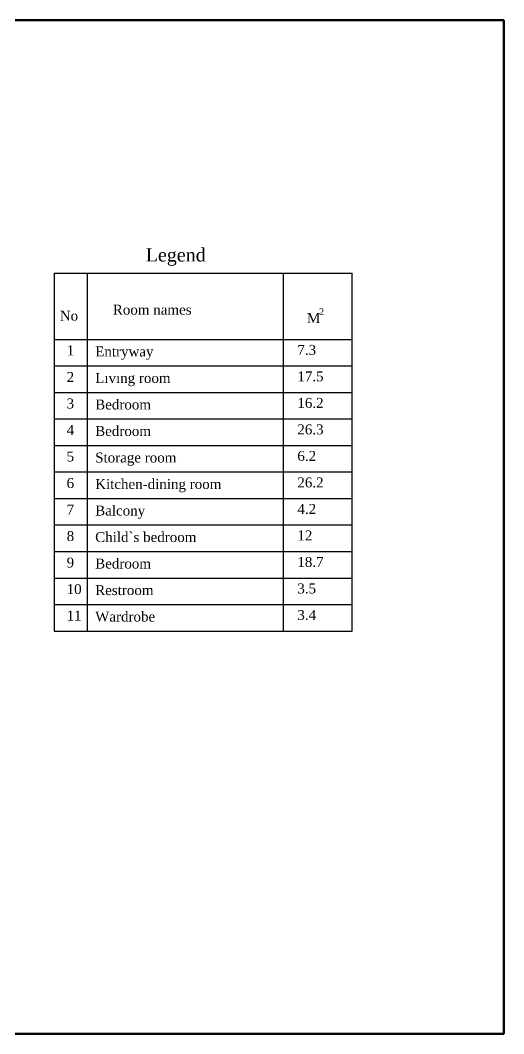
# Model space of a CAD drawing. Header units: millimetres. Extents: x -32476 to 97997, y 23196 to 53777.
# Drawn here: x 83389 to 97997, y 23196 to 53777 of the extents above; entities that cross this region are included whole.
import ezdxf

# ---------------------------------------------------------------- set-up
doc = ezdxf.new("R2010")
doc.units = ezdxf.units.MM
doc.layers.add('ђЂЊЉЂ', color=7, linetype='Continuous')
doc.styles.add('ira', font='times.ttf', dxfattribs={"height": 3})

msp = doc.modelspace()

# ---------------------------------------------------------------- linework, layer by layer
at = {"lineweight": 30}
for p, q in [((84413, 46147), (84413, 40147)), ((84413, 46147), (93413, 46147)), ((85413, 46147), (85413, 40147)), ((91332, 46147), (91332, 40147)), ((93413, 40147), (93413, 46147)), ((84413, 44147), (93413, 44147)), ((84413, 43347), (93413, 43347)), ((84413, 42547), (93413, 42547)), ((84413, 41747), (93413, 41747)), ((84413, 40947), (93413, 40947)), ((84413, 40147), (93413, 40147)), ((84413, 40147), (84413, 37747)), ((84413, 40147), (93413, 40147)), ((85413, 40147), (85413, 37747)), ((91332, 40147), (91332, 37747)), ((93413, 37747), (93413, 40147)), ((84413, 39347), (93413, 39347)), ((84413, 38547), (93413, 38547)), ((84413, 37747), (93413, 37747)), ((84413, 37747), (84413, 35347)), ((85413, 37747), (85413, 35347)), ((91332, 37747), (91332, 35347)), ((93413, 35347), (93413, 37747)), ((84413, 36947), (93413, 36947)), ((84413, 36147), (93413, 36147)), ((84413, 35347), (93413, 35347))]:
    msp.add_line(p, q, dxfattribs=at)
at = {"color": 1, "lineweight": 50}
msp.add_lwpolyline([(61849, 53777), (97997, 53777), (97997, 23196), (61849, 23196)], close=True, dxfattribs=at)

# ---------------------------------------------------------------- texts
at = {"lineweight": 20, "style": 'ira'}
for s, height, p in [('No', 300, (84584, 44712.6)), ('Room names', 300, (86186.1, 44894.7)), ('2', 200, (92418.8, 44889)), ('М', 300, (92051.1, 44641)), ('1', 300, (84790.1, 43663.6)), ('Entryway', 300, (85653, 43633.1)), ('7.3', 300, (91760.9, 43681.9)), ('2', 300, (84790.1, 42863.6)), ('Lıvıng room', 300, (85653, 42833.1)), ('17.5', 300, (91760.9, 42881.9)), ('3', 300, (84790.1, 42063.6)), ('Bedroom', 300, (85653, 42033.1)), ('16.2', 300, (91760.9, 42081.9)), ('4', 300, (84790.1, 41263.6)), ('Bedroom', 300, (85653, 41233.1)), ('26.3', 300, (91760.9, 41281.9)), ('5', 300, (84790.1, 40463.6)), ('Storage room', 300, (85653, 40433.1)), ('6.2', 300, (91760.9, 40481.9)), ('6', 300, (84790.1, 39663.6)), ('Kitchen-dining room', 300, (85653, 39633.1)), ('26.2', 300, (91760.9, 39681.9)), ('7', 300, (84790.1, 38863.6)), ('Balcony', 300, (85653, 38833.1)), ('4.2', 300, (91760.9, 38881.9)), ('8', 300, (84790.1, 38063.6)), ('Child`s bedroom', 300, (85653, 38033.1)), ('12', 300, (91760.9, 38081.9)), ('9', 300, (84790.1, 37263.6)), ('Bedroom', 300, (85653, 37233.1)), ('18.7', 300, (91760.9, 37281.9)), ('10', 300, (84790.1, 36463.6)), ('Restroom', 300, (85653, 36433.1)), ('3.5', 300, (91760.9, 36481.9)), ('11', 300, (84790.1, 35663.6)), ('Wardrobe', 300, (85653, 35633.1)), ('3.4', 300, (91760.9, 35681.9))]:
    msp.add_text(s, height=height, dxfattribs=at).set_placement(p)
at = {"layer": 'ђЂЊЉЂ', "color": 7, "linetype": 'Continuous', "lineweight": 20, "style": 'ira'}
msp.add_text('Legend', height=400, dxfattribs=at).set_placement((87180.1, 46498.3))

doc.saveas('drawing.dxf')
